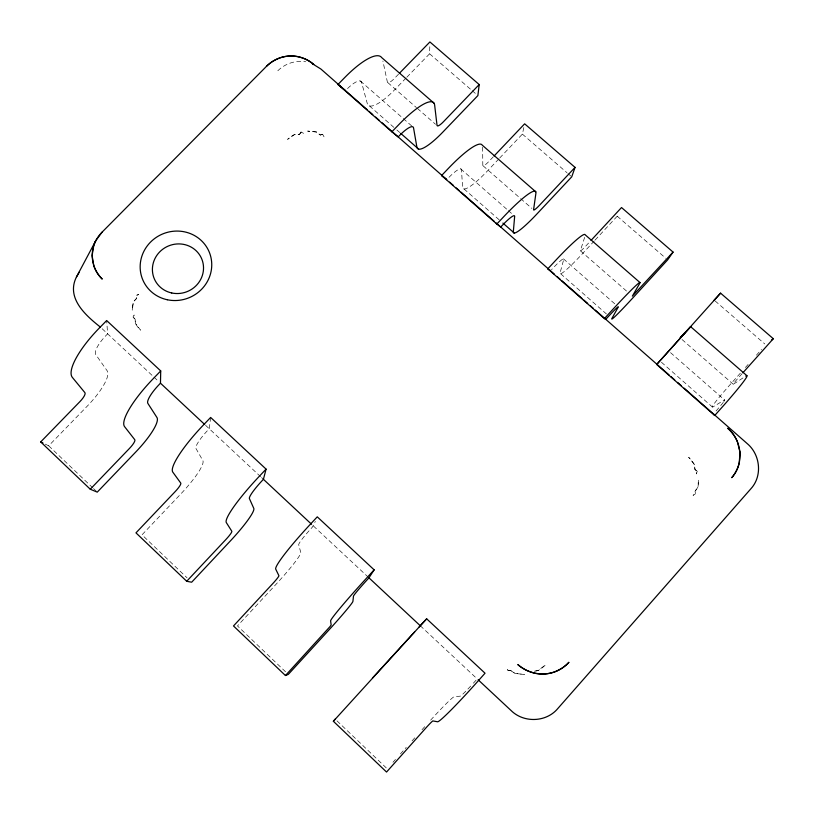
<?xml version="1.0" encoding="UTF-8"?>
<svg xmlns="http://www.w3.org/2000/svg" width="814" height="814" viewBox="0 0 814 814"><rect width="100%" height="100%" fill="white"/><g stroke="black" fill="none" stroke-linecap="round" stroke-linejoin="round"><path stroke-width="0.61" stroke-dasharray="4.07 3.05" d="M406.858 77.198L429.599 53.795L429.843 44.322M698.595 482.59L697.903 487.169L695.024 491.341L695.573 493.701L693.08 495.329L695.583 493.711L695.024 491.341L697.913 487.169L698.585 478.011M210.633 417.45L209.249 428.734L208.14 429.904A21.876 4.294 -46.4 0 0 195.981 448.514L202.828 460.531A42.409 7.886 -45.9 0 1 180.301 494.485L142.002 534.839L187.067 577.828M499.684 158.028L522.385 134.117L523.89 127.259M584.645 237.352L580.413 250.58A10.236 0.916 -48.6 0 0 585.948 245.899L590.181 241.331M285.561 671.804L237.464 625.915L275.722 584.635A42.918 3.968 -46.9 0 0 300.763 552.411L298.718 544.82A22.151 2.157 -47.1 0 1 312.322 527.197L315.344 521.418M595.115 240.049L617.216 216.209L618.294 214.041M392.989 762.25L395.472 759.462M400.457 753.886L406.257 747.374M412.067 740.872L415.384 737.158M422.028 729.72L425.346 726.007M740.323 373.199L731.013 383.628A41.697 2.188 -47.4 0 0 712.922 406.959L724.256 400.05A21.825 1.211 -47.5 0 1 723.829 401.567M745.4 367.511L749.633 362.769M756.409 355.179L761.487 349.491M742.093 373.677L737.881 378.398A10.419 0.549 -47.4 0 0 733.414 384.188L744.718 376.821M594.271 240.964L582.376 253.795A40.954 3.653 -48.6 0 1 560.103 272.802L563.726 259.442A21.429 2.025 -48.5 0 0 551.556 269.658M498.819 158.954L487.464 170.909A40.496 7.265 -49.5 0 1 462.606 187.21L461.467 169.861A21.174 4.029 -49.2 0 0 447.812 178.531M493.345 156.766L489 161.345A10.124 1.811 -49.5 0 1 482.804 165.344L482.641 146.958M45.269 444.149L48.698 445.818L87.037 406.369A41.941 11.62 -44.9 0 0 107.143 370.767L95.726 354.528A21.622 6.319 -45.6 0 1 106.502 334.992L107.621 333.852L106.665 320.543M405.983 78.103L394.607 89.805A40.059 10.724 -50.3 0 1 367.277 103.531L361.589 82.377A20.93 5.942 -49.9 0 0 347.385 88.706M398.545 74.176L394.19 78.653A10.012 2.676 -50.3 0 1 387.362 82L382.906 61.07M277.828 70.767C285.053 63.543 295.655 60.094 305.728 61.762M534.35 671.204L538.115 670.573L545.655 664.672A31.929 31.583 78 0 1 538.115 670.573L534.096 671.245M429.599 53.795L471.255 89.855M472.201 90.68L475.987 93.956M522.385 134.117L566.982 172.721M567.938 173.545L570.777 176.007M617.216 216.209L665.75 258.221M715.109 300.936L764.763 343.925M387.861 82.641L416.453 107.611M417.409 108.445L435.51 124.257M483.109 165.822L531.878 208.404M580.514 250.875L628.581 292.847M682.051 339.54L733.19 384.198M360.419 81.024L412.596 126.719M460.724 168.885L507.468 209.829M508.424 210.663L512.24 214.001M563.441 258.852L615.323 304.294M670.543 352.666L724.704 400.091M369.444 105.912L395.93 129.172M396.876 129.996L399.715 132.489M463.99 188.919L500.05 220.574M560.673 273.789L606.399 313.939M661.436 362.25L712.179 406.807M102.147 328.734L153.052 376.272M153.978 377.136L158.618 381.461M205.576 425.305L260.663 476.739M261.589 477.594L263.421 479.314M313.431 525.997L368.04 576.984M420.248 625.722L477.208 678.907M48.698 445.818L92.664 487.759M93.579 488.634L96.327 491.259M336.986 720.868L386.263 767.877M476.098 680.148A22.578 1.292 -48.3 0 1 471.56 685.154M470.685 686.09A22.578 1.292 -48.3 0 1 460.164 696.184L454.446 696.591A43.722 2.381 -48.4 0 0 428.703 722.262M723.249 402.36A21.825 1.211 -47.5 0 1 714.489 412.769M132.509 306.115L132.204 310.5L133.506 301.699L136.589 298.392L136.233 295.38L138.756 294.536L136.223 295.37L136.589 298.392L133.496 301.699L132.509 306.115M697.272 471.184L696.316 473.921L697.283 471.184L694.983 469.607L694.423 464.652L688.624 457.234A31.298 29.711 58.5 0 1 694.423 464.652L694.983 469.607L697.272 471.184M134.127 315.11L133.018 317.022L135.134 319.23L135.348 323.209L140.537 330.179A30.372 28.663 -47.2 0 1 135.348 323.209L135.134 319.23L133.018 317.022L134.127 315.11M301.068 132.051L299.471 134.412L294.77 134.402L287.556 139.377A29.742 27.066 -7.6 0 1 294.77 134.402L299.471 134.412L301.068 132.051L303.632 133.354L301.068 132.051M322.609 134.259L320.289 135.053L316.392 131.98L307.621 131.095L316.392 131.97L320.289 135.053L322.609 134.259L324.084 136.915L322.609 134.259M510.765 670.614L508.282 670.675L506.654 668.406L508.282 670.675L510.765 670.614L515.018 673.412L524.44 674.501L515.008 673.422L510.765 670.614"/><path stroke-width="1.22" d="M160.47 383.191L160.724 370.93L106.665 320.543L99.216 328.144A54.08 15.812 -45.6 0 0 72.365 377.411L84.91 392.663A10.48 2.9 -44.9 0 1 79.904 401.628L40.7 441.921L90.262 489.224L97.242 492.134L135.562 452.218A42.186 9.687 -45.4 0 0 156.919 417.46L147.863 403.398A21.754 5.271 -46 0 1 159.361 384.35L160.47 383.191L204.65 424.44M399.42 73.28L429.904 41.952L479.202 84.554L477.879 95.594L442.928 132.01A40.283 8.934 -49.9 0 1 416.88 147.069L413.543 127.879A21.052 4.955 -49.5 0 0 399.206 135.836L398.158 136.925L391.86 131.817L337.963 84.463L344.963 77.32A52.361 14.866 -49.9 0 1 381.674 57.57L433.974 103.124M263.421 479.314L266.076 469.118L210.633 417.45L203.185 425.244A54.731 10.745 -46.4 0 0 172.802 472.13L180.769 483.089A10.602 1.974 -45.9 0 1 175.152 491.636L135.969 532.865L186.701 581.277L191.666 582.214L229.945 541.391A42.674 5.861 -46.4 0 0 253.765 508.323L249.41 498.595A22.019 3.185 -46.8 0 1 262.312 480.494L263.421 479.314L311.579 524.267M266.453 66.372A34.605 34.066 -8.5 0 1 279.589 57.947C291.066 53.805 304.578 56.481 313.756 64.469A34.605 34.076 -8.6 0 0 300.03 57.122C288.197 53.816 275.071 57.733 266.453 66.372L102.116 232.112L95.828 240.598L76.435 277.025C65.934 298.005 85.521 315.344 100.315 327.035M494.22 155.85L524.643 123.83L575.05 167.389L571.733 176.831L536.853 214.041A40.741 5.403 -49 0 1 513.329 231.736L514.652 216.453A21.306 2.991 -48.8 0 0 501.77 225.926L500.722 227.035L496.825 224.033L441.595 175.519L448.585 168.193A52.971 10.094 -49.2 0 1 482.234 145.157L535.785 191.799M95.828 240.598C89.143 253.164 92.013 269.292 102.238 279.09A35.938 34.219 -3.1 0 1 93.803 265.791L92.104 255.637L93.773 245.472A35.948 34.229 -3 0 1 102.106 232.102M745.746 376.149A54.599 3.042 -47.5 0 1 721.662 407.702L714.723 415.496L656.674 364.489L720.583 293.152L773.3 338.716L742.938 372.731M656.674 364.489L690.659 326.689L746.845 375.62M76.435 277.025L79.355 272.008M368.966 577.848L374.145 569.851L317.267 516.839L309.829 524.837A55.403 5.403 -47.1 0 0 275.753 569.2L278.897 575.661A10.724 0.987 -46.9 0 1 272.629 583.76L233.496 625.956L285.439 675.528L288.288 674.399L326.516 632.631A43.183 1.842 -47.4 0 0 352.92 601.343L353.479 596.153A22.293 0.997 -47.5 0 1 367.857 579.059L368.966 577.848L420.248 625.722L419.139 626.953M591.025 240.415L621.52 207.539L673.056 252.086L667.653 259.87L632.854 297.893A41.209 1.689 -48.2 0 1 611.986 318.345L618.192 307.153A21.561 0.936 -48.1 0 0 606.827 318.203L605.789 319.342L604.415 318.569L547.802 268.834L554.772 261.335A53.602 5.077 -48.5 0 1 585.195 234.829L640.038 282.6M420.248 625.722L426.668 618.813L485.032 673.209L477.615 681.532A56.481 3.246 -48.3 0 1 437.545 721.764L432.895 720.939A10.928 0.59 -48.4 0 0 425.59 728.306L386.548 772.048L333.364 721.275L335.164 719.118M685.103 332.377L680.148 337.891L690.659 326.689M333.364 721.275L414.631 631.929M372.425 678.072L426.668 618.813M285.439 675.528L329.945 626.658L331.156 624.959L330.616 620.94A55.769 2.513 -47.5 0 1 366.707 577.96L374.145 569.851M673.056 252.086L632.346 296.143L639.57 283.659A53.938 2.35 -48.1 0 0 611.375 310.979L604.415 318.569M714.153 300.112L720.583 293.152M186.701 581.277L225.854 539.55A10.663 1.465 -46.4 0 0 231.817 531.237L226.333 522.608A55.077 7.987 -46.8 0 1 258.628 477.024L266.076 469.118M575.05 167.389L539.438 205.332A10.185 1.353 -49 0 1 533.587 209.686L535.897 193.345A53.297 7.499 -48.8 0 0 503.805 216.626L496.825 224.033M90.262 489.224L129.446 448.453A10.541 2.422 -45.4 0 0 134.778 439.702L124.593 426.668A54.416 13.197 -46 0 1 153.276 378.632L160.724 370.93M479.202 84.554L443.518 121.673A10.063 2.228 -49.9 0 1 437.026 125.366L434.656 105.159A52.676 12.393 -49.5 0 0 398.85 124.583L391.86 131.817M771.407 340.221L773.3 338.716M40.7 441.921L42.989 443.03M312.637 63.909L320.899 69.037L367.114 109.646M547.802 268.834L550.518 270.777M441.595 175.519L446.774 179.629L382.173 122.873M337.963 84.463L345.482 90.639M400.661 133.323L418.64 149.104M502.899 223.077L514.295 233.079M368.996 111.294L372.761 114.601M375.58 117.084L379.344 120.391M449.613 182.122L453.398 185.45M456.237 187.942L459.076 190.435M460.968 192.104L494.098 221.215M495.991 222.873L554.324 274.125M557.183 276.638L560.042 279.151M561.955 280.83L581.969 298.412M583.872 300.081L587.688 303.429M590.547 305.942L593.406 308.455M595.309 310.134L669.077 374.949M670.97 376.607L674.745 379.924M677.574 382.407L681.349 385.734M684.187 388.217L747.13 443.528C760.276 454.436 762.698 475.875 750.956 488.685L557.804 708.536C546.316 722.384 523.768 723.137 511.09 710.541L478.123 679.761M713.451 413.929L714.723 415.496M740.028 452.319L739.193 463.125A37.088 35.938 21.7 0 1 731.745 477.686C744.393 463.583 742.063 440.262 727.675 428.225A37.088 35.938 21.9 0 1 737.403 441.727L740.028 452.319M568.833 662.362C559.9 672.13 545.624 676.454 532.855 672.74A37.871 36.813 56 0 1 517.796 664.529C527.737 673.32 542.46 676.485 554.975 671.815A37.861 36.813 56.2 0 0 568.833 662.362M171.713 292.969A25.722 24.664 -22.7 0 0 202.554 261.223A25.722 24.664 -22.7 0 0 159.605 251.994A25.722 24.664 -22.7 0 0 171.713 292.969M167.257 299.745A36.02 34.514 -22.6 0 0 210.378 255.26A36.02 34.514 -22.6 0 0 150.234 242.409A36.02 34.514 -22.6 0 0 167.257 299.745"/></g></svg>
